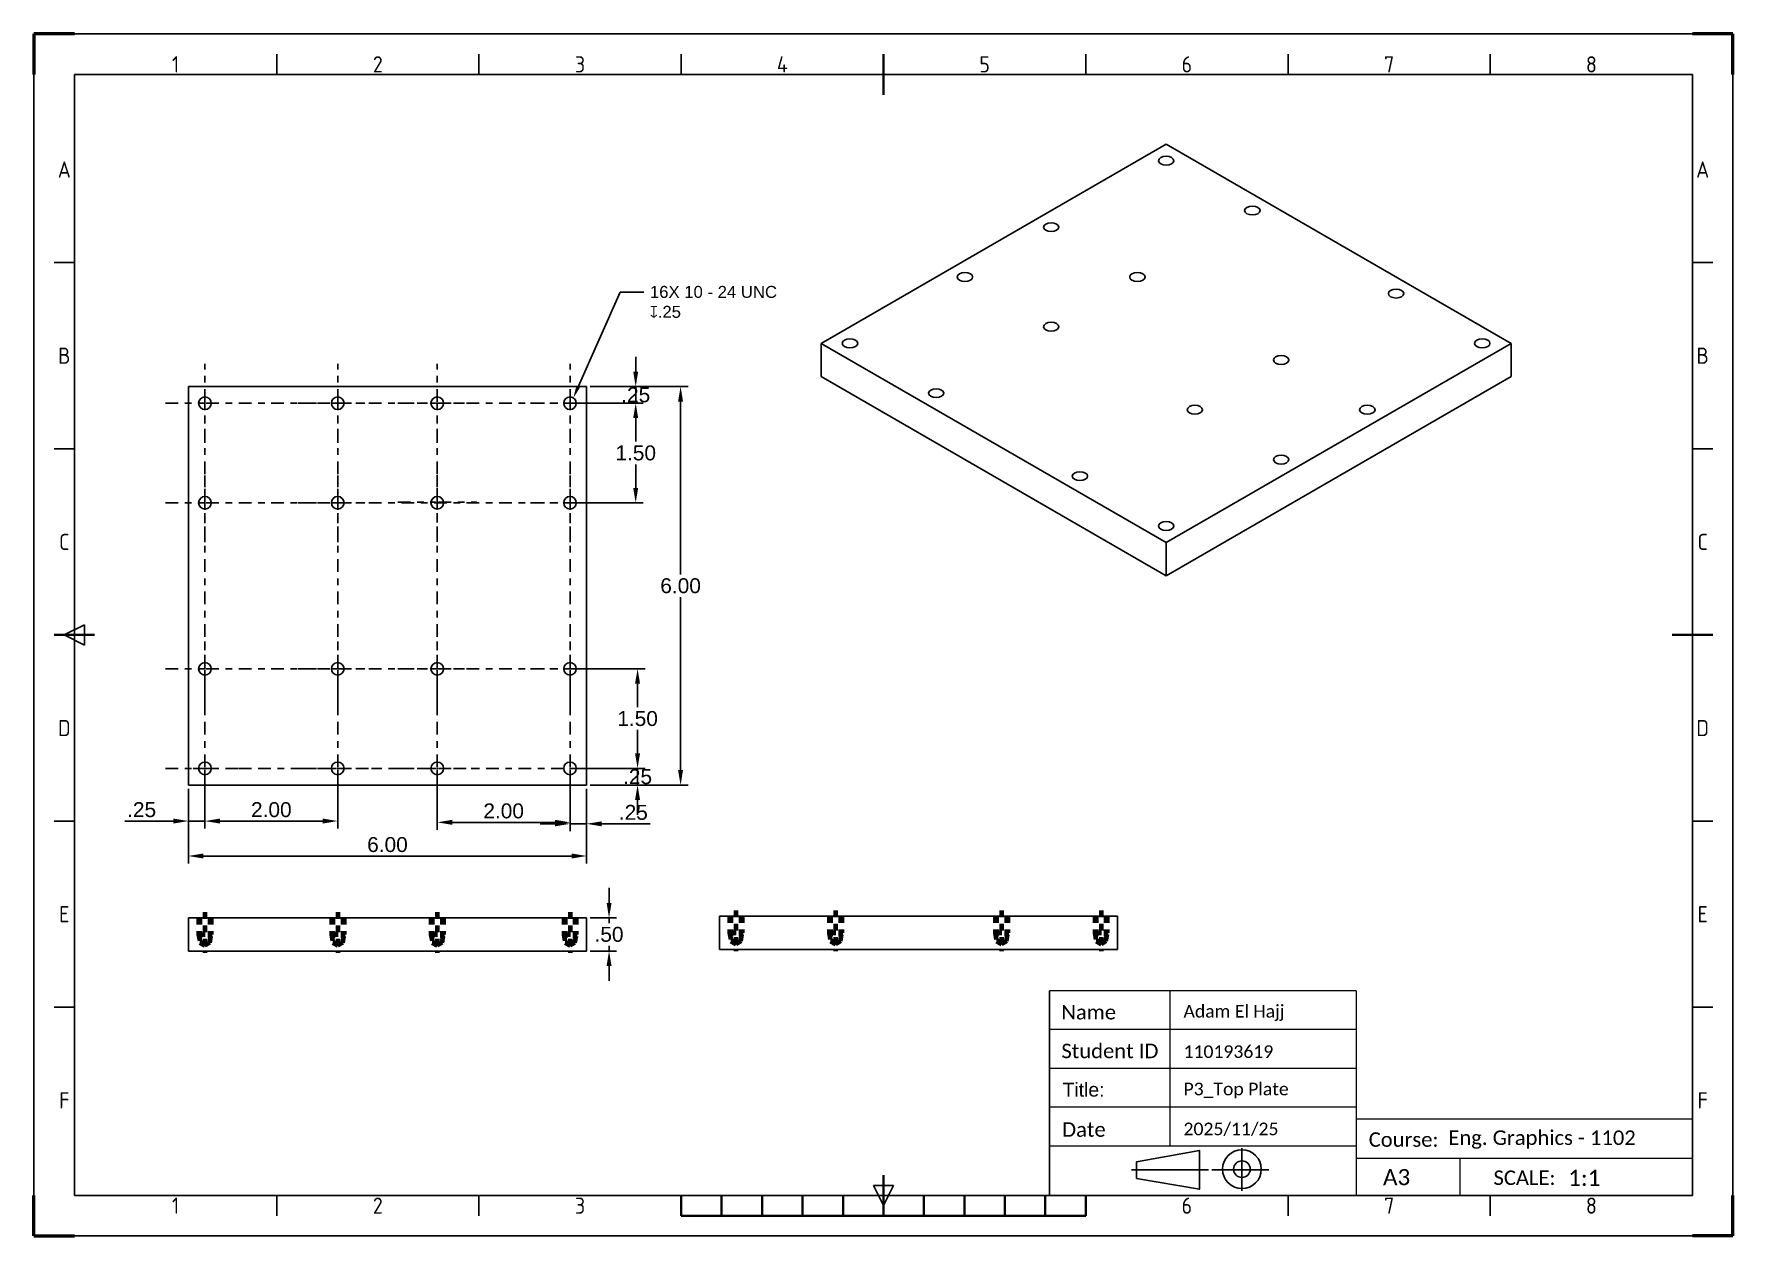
# Model space of a CAD drawing. Header units: inches. Extents: x 5180.7 to 5206.3, y 2235.4 to 2253.5.
import ezdxf
from ezdxf import colors
from ezdxf.entities.mleader import LeaderData, LeaderLine
from ezdxf.enums import TextEntityAlignment as Align
from ezdxf.math import Vec2, Vec3

# ---------------------------------------------------------------- set-up
doc = ezdxf.new("R2010")
doc.units = ezdxf.units.IN
doc.header["$LTSCALE"] = 0.01
for name, pattern in [('CENTER', [50.8, 31.75, -6.35, 6.35, -6.35]), ('CENTER2', [28.575, 19.05, -3.175, 3.175, -3.175]), ('CENTERX2', [4, 2.5, -0.5, 0.5, -0.5]), ('HIDDEN', [9.525, 6.35, -3.175])]:
    doc.linetypes.add(name, pattern=pattern)
for name, color, linetype in [('2', 32, 'Continuous'), ('Center', 81, 'CENTER'), ('Hidden', 10, 'HIDDEN')]:
    doc.layers.add(name, color=color, linetype=linetype)
for name, color, linetype, lineweight in [('AM_BOR', 7, 'Continuous', 50), ('H', 7, 'Continuous', 100), ('MA_AUX', 90, 'Continuous', 20), ('TEXT', 3, 'Continuous', 5)]:
    doc.layers.add(name, color=color, linetype=linetype, lineweight=lineweight)
doc.styles.add('ACISOTS', font='isocp.shx')
doc.styles.get("Standard").update_dxf_attribs({"font": 'arial.ttf'})
doc.dimstyles.new('ISO-25', dxfattribs={"dimscale": 0.09, "dimtxt": 2.5, "dimasz": 2.5, "dimexe": 1.25, "dimexo": 0.625, "dimtad": 1, "dimtih": 1, "dimtoh": 1, "dimzin": 4, "dimdsep": 46, "dimtxsty": 'Standard', "dimcen": 2.5, "dimadec": 0, "dimazin": 1, "dimtfac": 1, "dimtix": 1, "dimtmove": 0, "dimatfit": 3, "dimfxl": 1, "dimarcsym": 0})

# ---------------------------------------------------------------- blocks, each defined once
blk = doc.blocks.new('ISO_A3')
for p, q in [((410, 287), (10, 287)), ((10, 287), (10, 10)), ((410, 10), (410, 287)), ((10, 10), (410, 10))]:
    blk.add_line(p, q)
at = {"layer": 'AM_BOR'}
for p, q in [((10, 297), (0, 297)), ((0, 297), (0, 287)), ((420, 297), (410, 297)), ((420, 287), (420, 297)), ((0, 0), (0, 10)), ((420, 0), (420, 10)), ((0, 0), (10, 0)), ((420, 0), (410, 0))]:
    blk.add_line(p, q, dxfattribs=at)
at = {"layer": 'AM_BOR', "color": 1, "lineweight": 25}
for p, q in [((0, 297), (420, 297)), ((0, 0), (0, 297)), ((420, 297), (420, 0)), ((60, 287), (60, 292)), ((110, 287), (110, 292)), ((160, 287), (160, 292)), ((260, 287), (260, 292)), ((310, 287), (310, 292)), ((360, 287), (360, 292)), ((10, 240.5), (5, 240.5)), ((415, 240.5), (410, 240.5)), ((10, 194.5), (5, 194.5)), ((415, 194.5), (410, 194.5)), ((7.5, 148.5), (12.5, 151)), ((12.5, 146), (7.5, 148.5)), ((12.5, 151), (12.5, 146)), ((10, 102.5), (5, 102.5)), ((415, 102.5), (410, 102.5)), ((10, 56.5), (5, 56.5)), ((415, 56.5), (410, 56.5)), ((60, 5), (60, 10)), ((110, 5), (110, 10)), ((210, 7.5), (207.5, 12.5)), ((207.5, 12.5), (212.5, 12.5)), ((212.5, 12.5), (210, 7.5)), ((310, 5), (310, 10)), ((360, 5), (360, 10)), ((420, 0), (0, 0))]:
    blk.add_line(p, q, dxfattribs=at)
at = {"layer": 'AM_BOR', "color": 2, "lineweight": 35}
for p, q in [((210, 282), (210, 292)), ((5, 148.5), (15, 148.5)), ((405, 148.5), (415, 148.5)), ((210, 5), (210, 15)), ((160, 5), (160, 10)), ((170, 5), (170, 10)), ((180, 5), (180, 10)), ((190, 5), (190, 10)), ((200, 5), (200, 10)), ((220, 5), (220, 10)), ((230, 5), (230, 10)), ((240, 5), (240, 10)), ((250, 5), (250, 10)), ((260, 5), (260, 10)), ((160, 5), (260, 5))]:
    blk.add_line(p, q, dxfattribs=at)
at = {"layer": 'AM_BOR', "color": 1, "lineweight": 25, "style": 'ACISOTS'}
for s, p in [('1', (35, 289.5)), ('2', (85, 289.5)), ('3', (135, 289.5)), ('4', (185, 289.5)), ('5', (235, 289.5)), ('6', (285, 289.5)), ('7', (335, 289.5)), ('8', (385, 289.5)), ('A', (7.5, 263.5)), ('A', (412.5, 263.5)), ('B', (7.5, 217.5)), ('B', (412.5, 217.5)), ('C', (7.5, 171.5)), ('C', (412.5, 171.5)), ('D', (7.5, 125.5)), ('D', (412.5, 125.5)), ('E', (7.5, 79.5)), ('E', (412.5, 79.5)), ('F', (7.5, 33.5)), ('F', (412.5, 33.5)), ('1', (35, 7.5)), ('2', (85, 7.5)), ('3', (135, 7.5)), ('6', (285, 7.5)), ('7', (335, 7.5)), ('8', (385, 7.5))]:
    blk.add_text(s, height=4, dxfattribs=at).set_placement(p, align=Align.MIDDLE)
blk = doc.blocks.new('*U3')
at = {"layer": 'Center', "color": 0, "linetype": 'CENTER2', "transparency": 16777216}
for p, q in [((0, 0.019), (0, 5.684)), ((-5.679, 0), (-0.019, 0)), ((0.019, 0), (0.595, 0)), ((0, -0.595), (0, -0.019))]:
    blk.add_line(p, q, dxfattribs=at)
at = {"layer": 'Center', "color": 0, "linetype": 'Continuous', "transparency": 16777216}
for p, q in [((-0.01, 0), (0.01, 0)), ((0, -0.01), (0, 0.01))]:
    blk.add_line(p, q, dxfattribs=at)
blk = doc.blocks.new('*U8')
at = {"layer": 'Center', "color": 0, "linetype": 'CENTER2', "transparency": 16777216}
for p, q in [((0, 0.019), (0, 0.595)), ((-0.595, 0), (-0.019, 0)), ((0.019, 0), (0.595, 0)), ((0, -0.595), (0, -0.019))]:
    blk.add_line(p, q, dxfattribs=at)
at = {"layer": 'Center', "color": 0, "linetype": 'Continuous', "transparency": 16777216}
for p, q in [((-0.0095, 0), (0.0095, 0)), ((0, -0.0095), (0, 0.0095))]:
    blk.add_line(p, q, dxfattribs=at)
blk = doc.blocks.new('*U9')
at = {"layer": 'Center', "color": 0, "linetype": 'CENTER2', "transparency": 16777216}
for p, q in [((0, 0.019), (0, 0.595)), ((-0.595, 0), (-0.019, 0)), ((0.019, 0), (5.663, 0)), ((0, -0.595), (0, -0.019))]:
    blk.add_line(p, q, dxfattribs=at)
at = {"layer": 'Center', "color": 0, "linetype": 'Continuous', "transparency": 16777216}
for p, q in [((-0.01, 0), (0.01, 0)), ((0, -0.01), (0, 0.01))]:
    blk.add_line(p, q, dxfattribs=at)
blk = doc.blocks.new('*U10')
at = {"layer": 'Center', "color": 0, "linetype": 'CENTER2', "transparency": 16777216}
for p, q in [((0, 0.019), (0, 5.495)), ((-0.595, 0), (-0.019, 0)), ((0.019, 0), (0.595, 0)), ((0, -0.595), (0, -0.019))]:
    blk.add_line(p, q, dxfattribs=at)
at = {"layer": 'Center', "color": 0, "linetype": 'Continuous', "transparency": 16777216}
for p, q in [((-0.0095, 0), (0.0095, 0)), ((0, -0.0095), (0, 0.0095))]:
    blk.add_line(p, q, dxfattribs=at)
blk = doc.blocks.new('*U11')
at = {"layer": 'Center', "color": 0, "linetype": 'CENTER2', "transparency": 16777216}
for p, q in [((0, 0.019), (0, 5.595)), ((-0.595, 0), (-0.019, 0)), ((0.019, 0), (0.595, 0)), ((0, -0.595), (0, -0.019))]:
    blk.add_line(p, q, dxfattribs=at)
at = {"layer": 'Center', "color": 0, "linetype": 'Continuous', "transparency": 16777216}
for p, q in [((-0.0095, 0), (0.0095, 0)), ((0, -0.0095), (0, 0.0095))]:
    blk.add_line(p, q, dxfattribs=at)
blk = doc.blocks.new('*U12')
at = {"layer": 'Center', "color": 0, "linetype": 'CENTER2', "transparency": 16777216}
for p, q in [((0, 0.019), (0, 5.595)), ((-0.595, 0), (-0.019, 0)), ((0.019, 0), (0.595, 0)), ((0, -0.595), (0, -0.019))]:
    blk.add_line(p, q, dxfattribs=at)
at = {"layer": 'Center', "color": 0, "linetype": 'Continuous', "transparency": 16777216}
for p, q in [((-0.0095, 0), (0.0095, 0)), ((0, -0.0095), (0, 0.0095))]:
    blk.add_line(p, q, dxfattribs=at)
blk = doc.blocks.new('*U13')
at = {"layer": 'Center', "color": 0, "linetype": 'CENTER2', "transparency": 16777216}
for p, q in [((0, 0.019), (0, 0.595)), ((-0.595, 0), (-0.019, 0)), ((0.019, 0), (0.595, 0)), ((0, -0.595), (0, -0.019))]:
    blk.add_line(p, q, dxfattribs=at)
at = {"layer": 'Center', "color": 0, "linetype": 'Continuous', "transparency": 16777216}
for p, q in [((-0.0095, 0), (0.0095, 0)), ((0, -0.0095), (0, 0.0095))]:
    blk.add_line(p, q, dxfattribs=at)
blk = doc.blocks.new('*U14')
at = {"layer": 'Center', "color": 0, "linetype": 'CENTER2', "transparency": 16777216}
for p, q in [((0, 0.019), (0, 0.595)), ((-0.595, 0), (-0.019, 0)), ((0.019, 0), (5.673, 0)), ((0, -0.595), (0, -0.019))]:
    blk.add_line(p, q, dxfattribs=at)
at = {"layer": 'Center', "color": 0, "linetype": 'Continuous', "transparency": 16777216}
for p, q in [((-0.01, 0), (0.01, 0)), ((0, -0.01), (0, 0.01))]:
    blk.add_line(p, q, dxfattribs=at)
blk = doc.blocks.new('*U15')
at = {"layer": 'Center', "color": 0, "linetype": 'CENTER2', "transparency": 16777216}
for p, q in [((0, 0.019), (0, 0.595)), ((-0.595, 0), (-0.019, 0)), ((0.019, 0), (0.595, 0)), ((0, -0.595), (0, -0.019))]:
    blk.add_line(p, q, dxfattribs=at)
at = {"layer": 'Center', "color": 0, "linetype": 'Continuous', "transparency": 16777216}
for p, q in [((-0.0095, 0), (0.0095, 0)), ((0, -0.0095), (0, 0.0095))]:
    blk.add_line(p, q, dxfattribs=at)
blk = doc.blocks.new('*U16')
at = {"layer": 'Center', "color": 0, "linetype": 'CENTER2', "transparency": 16777216}
for p, q in [((0, 0.019), (0, 0.595)), ((-0.595, 0), (-0.019, 0)), ((0.019, 0), (0.595, 0)), ((0, -0.595), (0, -0.019))]:
    blk.add_line(p, q, dxfattribs=at)
at = {"layer": 'Center', "color": 0, "linetype": 'Continuous', "transparency": 16777216}
for p, q in [((-0.0095, 0), (0.0095, 0)), ((0, -0.0095), (0, 0.0095))]:
    blk.add_line(p, q, dxfattribs=at)
blk = doc.blocks.new('*U17')
at = {"layer": 'Center', "color": 0, "linetype": 'CENTER2', "transparency": 16777216}
for p, q in [((0, 0.019), (0, 0.595)), ((-0.595, 0), (-0.019, 0)), ((0.019, 0), (0.595, 0)), ((0, -0.595), (0, -0.019))]:
    blk.add_line(p, q, dxfattribs=at)
at = {"layer": 'Center', "color": 0, "linetype": 'Continuous', "transparency": 16777216}
for p, q in [((-0.0095, 0), (0.0095, 0)), ((0, -0.0095), (0, 0.0095))]:
    blk.add_line(p, q, dxfattribs=at)
blk = doc.blocks.new('*U18')
at = {"layer": 'Center', "color": 0, "linetype": 'CENTER2', "transparency": 16777216}
for p, q in [((0, 0.019), (0, 0.595)), ((-0.595, 0), (-0.019, 0)), ((0.019, 0), (5.66, 0)), ((0, -0.595), (0, -0.019))]:
    blk.add_line(p, q, dxfattribs=at)
at = {"layer": 'Center', "color": 0, "linetype": 'Continuous', "transparency": 16777216}
for p, q in [((-0.01, 0), (0.01, 0)), ((0, -0.01), (0, 0.01))]:
    blk.add_line(p, q, dxfattribs=at)
blk = doc.blocks.new('*U19')
at = {"layer": 'Center', "color": 0, "linetype": 'CENTER2', "transparency": 16777216}
for p, q in [((0, 0.019), (0, 0.595)), ((-0.595, 0), (-0.019, 0)), ((0.019, 0), (0.595, 0)), ((0, -0.595), (0, -0.019))]:
    blk.add_line(p, q, dxfattribs=at)
at = {"layer": 'Center', "color": 0, "linetype": 'Continuous', "transparency": 16777216}
for p, q in [((-0.0095, 0), (0.0095, 0)), ((0, -0.0095), (0, 0.0095))]:
    blk.add_line(p, q, dxfattribs=at)
blk = doc.blocks.new('*U20')
at = {"layer": 'Center', "color": 0, "linetype": 'CENTER2', "transparency": 16777216}
for p, q in [((0, 0.019), (0, 0.595)), ((-0.595, 0), (-0.019, 0)), ((0.019, 0), (0.595, 0)), ((0, -0.595), (0, -0.019))]:
    blk.add_line(p, q, dxfattribs=at)
at = {"layer": 'Center', "color": 0, "linetype": 'Continuous', "transparency": 16777216}
for p, q in [((-0.0095, 0), (0.0095, 0)), ((0, -0.0095), (0, 0.0095))]:
    blk.add_line(p, q, dxfattribs=at)
blk = doc.blocks.new('*U21')
at = {"layer": 'Center', "color": 0, "linetype": 'CENTER2', "transparency": 16777216}
for p, q in [((0, 0.019), (0, 0.595)), ((-0.595, 0), (-0.019, 0)), ((0.019, 0), (0.595, 0)), ((0, -0.595), (0, -0.019))]:
    blk.add_line(p, q, dxfattribs=at)
at = {"layer": 'Center', "color": 0, "linetype": 'Continuous', "transparency": 16777216}
for p, q in [((-0.0095, 0), (0.0095, 0)), ((0, -0.0095), (0, 0.0095))]:
    blk.add_line(p, q, dxfattribs=at)
blk = doc.blocks.new('*U22')
at = {"layer": 'Center', "color": 0, "linetype": 'CENTER2', "transparency": 16777216}
for p, q in [((0, 0.019), (0, 0.595)), ((-0.595, 0), (-0.019, 0)), ((0.019, 0), (0.595, 0)), ((0, -0.595), (0, -0.019))]:
    blk.add_line(p, q, dxfattribs=at)
at = {"layer": 'Center', "color": 0, "linetype": 'Continuous', "transparency": 16777216}
for p, q in [((-0.0095, 0), (0.0095, 0)), ((0, -0.0095), (0, 0.0095))]:
    blk.add_line(p, q, dxfattribs=at)
blk = doc.blocks.new('*D23')
at = {"color": 0, "lineweight": -2, "transparency": 16777216}
for p, q in [((5189.319, 2240.384), (5189.319, 2240.609)), ((5189.037, 2240.159), (5189.432, 2240.159)), ((5189.319, 2240.159), (5189.319, 2240.08)), ((5189.037, 2239.659), (5189.432, 2239.659)), ((5189.319, 2239.659), (5189.319, 2239.738)), ((5189.319, 2239.434), (5189.319, 2239.209))]:
    blk.add_line(p, q, dxfattribs=at)
at = {"color": 0, "transparency": 16777216}
for points in [[(5189.282, 2240.384), (5189.357, 2240.384), (5189.319, 2240.159)], [(5189.282, 2239.434), (5189.357, 2239.434), (5189.319, 2239.659)]]:
    blk.add_solid(points, dxfattribs=at)
at = {"layer": 'Defpoints', "color": 0, "transparency": 16777216}
for p in [(5188.981, 2240.159), (5188.981, 2239.659), (5189.319, 2239.659)]:
    blk.add_point(p, dxfattribs=at)
at = {"color": 0, "transparency": 16777216, "insert": (5189.319, 2239.909), "char_height": 0.225, "attachment_point": 5}
blk.add_mtext('.50', dxfattribs=at)
blk = doc.blocks.new('*D24')
at = {"color": 0, "lineweight": -2, "transparency": 16777216}
for p, q in [((5182.981, 2242.103), (5182.981, 2240.978)), ((5188.981, 2242.103), (5188.981, 2240.978)), ((5183.206, 2241.09), (5188.756, 2241.09))]:
    blk.add_line(p, q, dxfattribs=at)
at = {"color": 0, "transparency": 16777216}
for points in [[(5183.206, 2241.128), (5183.206, 2241.053), (5182.981, 2241.09)], [(5188.756, 2241.128), (5188.756, 2241.053), (5188.981, 2241.09)]]:
    blk.add_solid(points, dxfattribs=at)
at = {"layer": 'Defpoints', "color": 0, "transparency": 16777216}
for p in [(5182.981, 2242.159), (5188.981, 2242.159), (5188.981, 2241.09)]:
    blk.add_point(p, dxfattribs=at)
at = {"color": 0, "transparency": 16777216, "insert": (5185.981, 2241.261), "char_height": 0.225, "attachment_point": 5}
blk.add_mtext('6.00', dxfattribs=at)
blk = doc.blocks.new('*D25')
at = {"color": 0, "lineweight": -2, "transparency": 16777216}
for p, q in [((5183.231, 2242.353), (5183.231, 2241.504)), ((5185.231, 2242.353), (5185.231, 2241.504)), ((5183.456, 2241.616), (5185.006, 2241.616))]:
    blk.add_line(p, q, dxfattribs=at)
at = {"color": 0, "transparency": 16777216}
for points in [[(5183.456, 2241.654), (5183.456, 2241.579), (5183.231, 2241.616)], [(5185.006, 2241.654), (5185.006, 2241.579), (5185.231, 2241.616)]]:
    blk.add_solid(points, dxfattribs=at)
at = {"layer": 'Defpoints', "color": 0, "transparency": 16777216}
for p in [(5183.231, 2242.409), (5185.231, 2242.409), (5185.231, 2241.616)]:
    blk.add_point(p, dxfattribs=at)
at = {"color": 0, "transparency": 16777216, "insert": (5184.231, 2241.787), "char_height": 0.225, "attachment_point": 5}
blk.add_mtext('2.00', dxfattribs=at)
blk = doc.blocks.new('*D26')
at = {"color": 0, "lineweight": -2, "transparency": 16777216}
for p, q in [((5186.731, 2242.353), (5186.731, 2241.485)), ((5188.731, 2242.353), (5188.731, 2241.485)), ((5186.956, 2241.597), (5188.506, 2241.597))]:
    blk.add_line(p, q, dxfattribs=at)
at = {"color": 0, "transparency": 16777216}
for points in [[(5186.956, 2241.635), (5186.956, 2241.56), (5186.731, 2241.597)], [(5188.506, 2241.635), (5188.506, 2241.56), (5188.731, 2241.597)]]:
    blk.add_solid(points, dxfattribs=at)
at = {"layer": 'Defpoints', "color": 0, "transparency": 16777216}
for p in [(5186.731, 2242.409), (5188.731, 2242.409), (5188.731, 2241.597)]:
    blk.add_point(p, dxfattribs=at)
at = {"color": 0, "transparency": 16777216, "insert": (5187.731, 2241.768), "char_height": 0.225, "attachment_point": 5}
blk.add_mtext('2.00', dxfattribs=at)
blk = doc.blocks.new('*D27')
at = {"color": 0, "lineweight": -2, "transparency": 16777216}
for p, q in [((5188.731, 2242.103), (5188.731, 2241.462)), ((5188.981, 2242.103), (5188.981, 2241.462)), ((5188.506, 2241.575), (5188.281, 2241.575)), ((5188.731, 2241.575), (5188.981, 2241.575)), ((5189.206, 2241.575), (5189.939, 2241.575))]:
    blk.add_line(p, q, dxfattribs=at)
at = {"color": 0, "transparency": 16777216}
for points in [[(5188.506, 2241.612), (5188.506, 2241.537), (5188.731, 2241.575)], [(5189.206, 2241.612), (5189.206, 2241.537), (5188.981, 2241.575)]]:
    blk.add_solid(points, dxfattribs=at)
at = {"layer": 'Defpoints', "color": 0, "transparency": 16777216}
for p in [(5188.731, 2242.159), (5188.981, 2242.159), (5188.731, 2241.575)]:
    blk.add_point(p, dxfattribs=at)
at = {"color": 0, "transparency": 16777216, "insert": (5189.685, 2241.746), "char_height": 0.225, "attachment_point": 5}
blk.add_mtext('.25', dxfattribs=at)
blk = doc.blocks.new('*D28')
at = {"color": 0, "lineweight": -2, "transparency": 16777216}
for p, q in [((5182.981, 2242.103), (5182.981, 2241.504)), ((5183.231, 2242.103), (5183.231, 2241.504)), ((5182.756, 2241.616), (5182.022, 2241.616)), ((5183.231, 2241.616), (5182.981, 2241.616)), ((5183.456, 2241.616), (5183.681, 2241.616))]:
    blk.add_line(p, q, dxfattribs=at)
at = {"color": 0, "transparency": 16777216}
for points in [[(5182.756, 2241.654), (5182.756, 2241.579), (5182.981, 2241.616)], [(5183.456, 2241.654), (5183.456, 2241.579), (5183.231, 2241.616)]]:
    blk.add_solid(points, dxfattribs=at)
at = {"layer": 'Defpoints', "color": 0, "transparency": 16777216}
for p in [(5182.981, 2242.159), (5183.231, 2242.159), (5183.231, 2241.616)]:
    blk.add_point(p, dxfattribs=at)
at = {"color": 0, "transparency": 16777216, "insert": (5182.277, 2241.787), "char_height": 0.225, "attachment_point": 5}
blk.add_mtext('.25', dxfattribs=at)
blk = doc.blocks.new('*D29')
at = {"color": 0, "lineweight": -2, "transparency": 16777216}
for p, q in [((5189.037, 2248.159), (5190.509, 2248.159)), ((5190.397, 2247.934), (5190.397, 2245.33)), ((5190.397, 2242.384), (5190.397, 2244.988)), ((5189.037, 2242.159), (5190.509, 2242.159))]:
    blk.add_line(p, q, dxfattribs=at)
at = {"color": 0, "transparency": 16777216}
for points in [[(5190.359, 2247.934), (5190.434, 2247.934), (5190.397, 2248.159)], [(5190.359, 2242.384), (5190.434, 2242.384), (5190.397, 2242.159)]]:
    blk.add_solid(points, dxfattribs=at)
at = {"layer": 'Defpoints', "color": 0, "transparency": 16777216}
for p in [(5188.981, 2248.159), (5188.981, 2242.159), (5190.397, 2242.159)]:
    blk.add_point(p, dxfattribs=at)
at = {"color": 0, "transparency": 16777216, "insert": (5190.397, 2245.159), "char_height": 0.225, "attachment_point": 5}
blk.add_mtext('6.00', dxfattribs=at)
blk = doc.blocks.new('*D30')
at = {"color": 0, "lineweight": -2, "transparency": 16777216}
for p, q in [((5189.749, 2242.634), (5189.749, 2242.859)), ((5188.787, 2242.409), (5189.861, 2242.409)), ((5189.749, 2242.159), (5189.749, 2242.409)), ((5189.037, 2242.159), (5189.861, 2242.159)), ((5189.749, 2241.934), (5189.749, 2241.709))]:
    blk.add_line(p, q, dxfattribs=at)
at = {"color": 0, "transparency": 16777216}
for points in [[(5189.711, 2242.634), (5189.786, 2242.634), (5189.749, 2242.409)], [(5189.711, 2241.934), (5189.786, 2241.934), (5189.749, 2242.159)]]:
    blk.add_solid(points, dxfattribs=at)
at = {"layer": 'Defpoints', "color": 0, "transparency": 16777216}
for p in [(5188.731, 2242.409), (5189.749, 2242.409), (5188.981, 2242.159)]:
    blk.add_point(p, dxfattribs=at)
at = {"color": 0, "transparency": 16777216, "insert": (5189.749, 2242.284), "char_height": 0.225, "attachment_point": 5}
blk.add_mtext('.25', dxfattribs=at)
blk = doc.blocks.new('*D31')
at = {"color": 0, "lineweight": -2, "transparency": 16777216}
for p, q in [((5188.787, 2243.909), (5189.861, 2243.909)), ((5189.749, 2243.684), (5189.749, 2243.33)), ((5189.749, 2242.634), (5189.749, 2242.988)), ((5188.787, 2242.409), (5189.861, 2242.409))]:
    blk.add_line(p, q, dxfattribs=at)
at = {"color": 0, "transparency": 16777216}
for points in [[(5189.711, 2243.684), (5189.786, 2243.684), (5189.749, 2243.909)], [(5189.711, 2242.634), (5189.786, 2242.634), (5189.749, 2242.409)]]:
    blk.add_solid(points, dxfattribs=at)
at = {"layer": 'Defpoints', "color": 0, "transparency": 16777216}
for p in [(5188.731, 2243.909), (5188.731, 2242.409), (5189.749, 2242.409)]:
    blk.add_point(p, dxfattribs=at)
at = {"color": 0, "transparency": 16777216, "insert": (5189.749, 2243.159), "char_height": 0.225, "attachment_point": 5}
blk.add_mtext('1.50', dxfattribs=at)
blk = doc.blocks.new('*D32')
at = {"color": 0, "lineweight": -2, "transparency": 16777216}
for p, q in [((5189.721, 2248.384), (5189.721, 2248.609)), ((5189.037, 2248.159), (5189.833, 2248.159)), ((5189.721, 2248.159), (5189.721, 2247.909)), ((5188.787, 2247.909), (5189.833, 2247.909)), ((5189.721, 2247.684), (5189.721, 2247.459))]:
    blk.add_line(p, q, dxfattribs=at)
at = {"color": 0, "transparency": 16777216}
for points in [[(5189.683, 2248.384), (5189.758, 2248.384), (5189.721, 2248.159)], [(5189.683, 2247.684), (5189.758, 2247.684), (5189.721, 2247.909)]]:
    blk.add_solid(points, dxfattribs=at)
at = {"layer": 'Defpoints', "color": 0, "transparency": 16777216}
for p in [(5188.981, 2248.159), (5188.731, 2247.909), (5189.721, 2247.909)]:
    blk.add_point(p, dxfattribs=at)
at = {"color": 0, "transparency": 16777216, "insert": (5189.721, 2248.034), "char_height": 0.225, "attachment_point": 5}
blk.add_mtext('.25', dxfattribs=at)
blk = doc.blocks.new('*D33')
at = {"color": 0, "lineweight": -2, "transparency": 16777216}
for p, q in [((5188.787, 2247.909), (5189.833, 2247.909)), ((5189.721, 2247.684), (5189.721, 2247.33)), ((5189.721, 2246.634), (5189.721, 2246.988)), ((5188.787, 2246.409), (5189.833, 2246.409))]:
    blk.add_line(p, q, dxfattribs=at)
at = {"color": 0, "transparency": 16777216}
for points in [[(5189.683, 2247.684), (5189.758, 2247.684), (5189.721, 2247.909)], [(5189.683, 2246.634), (5189.758, 2246.634), (5189.721, 2246.409)]]:
    blk.add_solid(points, dxfattribs=at)
at = {"layer": 'Defpoints', "color": 0, "transparency": 16777216}
for p in [(5188.731, 2247.909), (5188.731, 2246.409), (5189.721, 2246.409)]:
    blk.add_point(p, dxfattribs=at)
at = {"color": 0, "transparency": 16777216, "insert": (5189.721, 2247.159), "char_height": 0.225, "attachment_point": 5}
blk.add_mtext('1.50', dxfattribs=at)
blk = doc.blocks.new('*U34')
at = {"layer": 'Center', "color": 0, "linetype": 'CENTERX2', "lineweight": 100, "transparency": 16777216}
blk.add_line((0, 0.272), (0, -0.34), dxfattribs=at)
blk = doc.blocks.new('*U35')
at = {"layer": 'Center', "color": 0, "linetype": 'CENTERX2', "lineweight": 100, "transparency": 16777216}
blk.add_line((0, 0.272), (0, -0.34), dxfattribs=at)
blk = doc.blocks.new('*U36')
at = {"layer": 'Center', "color": 0, "linetype": 'CENTERX2', "lineweight": 100, "transparency": 16777216}
blk.add_line((0, 0.272), (0, -0.34), dxfattribs=at)
blk = doc.blocks.new('*U37')
at = {"layer": 'Center', "color": 0, "linetype": 'CENTERX2', "lineweight": 100, "transparency": 16777216}
blk.add_line((0, 0.272), (0, -0.34), dxfattribs=at)
blk = doc.blocks.new('*U38')
at = {"layer": 'Center', "color": 0, "linetype": 'CENTERX2', "lineweight": 100, "transparency": 16777216}
blk.add_line((0, 0.272), (0, -0.34), dxfattribs=at)
blk = doc.blocks.new('*U39')
at = {"layer": 'Center', "color": 0, "linetype": 'CENTERX2', "lineweight": 100, "transparency": 16777216}
blk.add_line((0, 0.272), (0, -0.34), dxfattribs=at)
blk = doc.blocks.new('*U40')
at = {"layer": 'Center', "color": 0, "linetype": 'CENTERX2', "lineweight": 100, "transparency": 16777216}
blk.add_line((0, 0.272), (0, -0.34), dxfattribs=at)
blk = doc.blocks.new('*U41')
at = {"layer": 'Center', "color": 0, "linetype": 'CENTERX2', "lineweight": 100, "transparency": 16777216}
blk.add_line((0, 0.272), (0, -0.34), dxfattribs=at)

msp = doc.modelspace()

# ---------------------------------------------------------------- linework, layer by layer
for p, q in [((5192.516, 2248.81), (5197.712, 2251.81)), ((5197.712, 2251.81), (5202.908, 2248.81)), ((5192.516, 2248.81), (5197.712, 2245.81)), ((5192.516, 2248.81), (5192.516, 2248.31)), ((5197.712, 2245.81), (5202.908, 2248.81)), ((5202.908, 2248.81), (5202.908, 2248.31)), ((5192.516, 2248.31), (5197.712, 2245.31)), ((5202.908, 2248.31), (5197.712, 2245.31)), ((5182.981, 2242.159), (5182.981, 2248.159)), ((5182.981, 2248.159), (5188.981, 2248.159)), ((5188.981, 2248.159), (5188.981, 2247.909)), ((5188.981, 2242.159), (5188.981, 2248.159)), ((5197.712, 2245.31), (5197.712, 2245.81)), ((5182.981, 2242.159), (5188.981, 2242.159)), ((5182.981, 2240.159), (5188.981, 2240.159)), ((5182.981, 2239.659), (5182.981, 2240.159)), ((5188.981, 2240.159), (5188.981, 2239.659)), ((5190.981, 2240.183), (5196.981, 2240.183)), ((5190.981, 2239.683), (5190.981, 2240.183)), ((5196.981, 2240.183), (5196.981, 2239.683)), ((5188.981, 2239.659), (5182.981, 2239.659)), ((5196.981, 2239.683), (5190.981, 2239.683))]:
    msp.add_line(p, q)
for centre in [(5183.231, 2247.909), (5185.231, 2247.909), (5186.731, 2247.909), (5188.731, 2247.909), (5183.231, 2246.409), (5185.231, 2246.409), (5186.731, 2246.409), (5188.731, 2246.409), (5183.231, 2243.909), (5185.231, 2243.909), (5186.731, 2243.909), (5188.731, 2243.909), (5183.231, 2242.409), (5185.231, 2242.409), (5186.731, 2242.409), (5188.731, 2242.409)]:
    msp.add_circle(centre, 0.095)
for centre in [(5197.712, 2251.56), (5199.011, 2250.81), (5195.98, 2250.56), (5194.681, 2249.81), (5197.279, 2249.81), (5201.176, 2249.56), (5195.98, 2249.06), (5192.949, 2248.81), (5202.475, 2248.81), (5199.444, 2248.56), (5194.248, 2248.06), (5198.145, 2247.81), (5200.743, 2247.81), (5199.444, 2247.06), (5196.413, 2246.81), (5197.712, 2246.06)]:
    msp.add_ellipse(centre, major_axis=(-0.116, 0), ratio=0.57735)
at = {"layer": '2', "color": 4, "linetype": 'Continuous'}
for p, q in [((5205.643, 2240.214), (5205.643, 2235.977)), ((5195.956, 2239.06), (5195.956, 2235.977)), ((5205.643, 2235.977), (5194.713, 2235.977))]:
    msp.add_line(p, q, dxfattribs=at)
at = {"layer": '2', "color": 6}
for p, q in [((5198.855, 2236.05), (5198.855, 2236.691)), ((5197.192, 2236.363), (5198.348, 2236.363)), ((5198.402, 2236.363), (5199.257, 2236.363))]:
    msp.add_line(p, q, dxfattribs=at)
at = {"layer": '2', "color": 30}
msp.add_lwpolyline([(5197.267, 2236.236), (5198.214, 2236.072), (5198.214, 2236.656), (5197.267, 2236.487)], close=True, dxfattribs=at)
for radius in [0.292, 0.125]:
    msp.add_circle((5198.854, 2236.374), radius, dxfattribs=at)
at = {"layer": 'Hidden', "lineweight": 100}
for p, q in [((5183.136, 2240.159), (5183.136, 2239.909)), ((5183.156, 2240.159), (5183.156, 2239.784)), ((5183.306, 2240.159), (5183.306, 2239.784)), ((5183.326, 2240.159), (5183.326, 2239.909)), ((5185.136, 2240.159), (5185.136, 2239.909)), ((5185.156, 2240.159), (5185.156, 2239.784)), ((5185.306, 2240.159), (5185.306, 2239.784)), ((5185.326, 2240.159), (5185.326, 2239.909)), ((5186.636, 2240.159), (5186.636, 2239.909)), ((5186.656, 2240.159), (5186.656, 2239.784)), ((5186.806, 2240.159), (5186.806, 2239.784)), ((5186.826, 2240.159), (5186.826, 2239.909)), ((5188.636, 2240.159), (5188.636, 2239.909)), ((5188.656, 2240.159), (5188.656, 2239.784)), ((5188.806, 2240.159), (5188.806, 2239.784)), ((5188.826, 2240.159), (5188.826, 2239.909)), ((5191.136, 2240.183), (5191.136, 2239.933)), ((5191.156, 2240.183), (5191.156, 2239.808)), ((5191.306, 2240.183), (5191.306, 2239.808)), ((5191.326, 2240.183), (5191.326, 2239.933)), ((5192.636, 2240.183), (5192.636, 2239.933)), ((5192.656, 2240.183), (5192.656, 2239.808)), ((5192.806, 2240.183), (5192.806, 2239.808)), ((5192.826, 2240.183), (5192.826, 2239.933)), ((5195.136, 2240.183), (5195.136, 2239.933)), ((5195.156, 2240.183), (5195.156, 2239.808)), ((5195.306, 2240.183), (5195.306, 2239.808)), ((5195.326, 2240.183), (5195.326, 2239.933)), ((5196.636, 2240.183), (5196.636, 2239.933)), ((5196.656, 2240.183), (5196.656, 2239.808)), ((5196.806, 2240.183), (5196.806, 2239.808)), ((5196.826, 2240.183), (5196.826, 2239.933)), ((5183.136, 2239.909), (5183.326, 2239.909)), ((5183.136, 2239.909), (5183.156, 2239.784)), ((5183.156, 2239.784), (5183.306, 2239.784)), ((5183.156, 2239.784), (5183.231, 2239.741)), ((5183.306, 2239.784), (5183.231, 2239.741)), ((5183.306, 2239.784), (5183.326, 2239.909)), ((5185.136, 2239.909), (5185.326, 2239.909)), ((5185.136, 2239.909), (5185.156, 2239.784)), ((5185.156, 2239.784), (5185.306, 2239.784)), ((5185.156, 2239.784), (5185.231, 2239.741)), ((5185.306, 2239.784), (5185.231, 2239.741)), ((5185.306, 2239.784), (5185.326, 2239.909)), ((5186.636, 2239.909), (5186.826, 2239.909)), ((5186.636, 2239.909), (5186.656, 2239.784)), ((5186.656, 2239.784), (5186.806, 2239.784)), ((5186.656, 2239.784), (5186.731, 2239.741)), ((5186.806, 2239.784), (5186.731, 2239.741)), ((5186.806, 2239.784), (5186.826, 2239.909)), ((5188.636, 2239.909), (5188.826, 2239.909)), ((5188.636, 2239.909), (5188.656, 2239.784)), ((5188.656, 2239.784), (5188.806, 2239.784)), ((5188.656, 2239.784), (5188.731, 2239.741)), ((5188.806, 2239.784), (5188.731, 2239.741)), ((5188.806, 2239.784), (5188.826, 2239.909)), ((5191.136, 2239.933), (5191.326, 2239.933)), ((5191.136, 2239.933), (5191.156, 2239.808)), ((5191.156, 2239.808), (5191.306, 2239.808)), ((5191.156, 2239.808), (5191.231, 2239.765)), ((5191.306, 2239.808), (5191.231, 2239.765)), ((5191.306, 2239.808), (5191.326, 2239.933)), ((5192.636, 2239.933), (5192.826, 2239.933)), ((5192.636, 2239.933), (5192.656, 2239.808)), ((5192.656, 2239.808), (5192.806, 2239.808)), ((5192.656, 2239.808), (5192.731, 2239.765)), ((5192.806, 2239.808), (5192.731, 2239.765)), ((5192.806, 2239.808), (5192.826, 2239.933)), ((5195.136, 2239.933), (5195.326, 2239.933)), ((5195.136, 2239.933), (5195.156, 2239.808)), ((5195.156, 2239.808), (5195.306, 2239.808)), ((5195.156, 2239.808), (5195.231, 2239.765)), ((5195.306, 2239.808), (5195.231, 2239.765)), ((5195.306, 2239.808), (5195.326, 2239.933)), ((5196.636, 2239.933), (5196.826, 2239.933)), ((5196.636, 2239.933), (5196.656, 2239.808)), ((5196.656, 2239.808), (5196.806, 2239.808)), ((5196.656, 2239.808), (5196.731, 2239.765)), ((5196.806, 2239.808), (5196.731, 2239.765)), ((5196.806, 2239.808), (5196.826, 2239.933))]:
    msp.add_line(p, q, dxfattribs=at)
at = {"layer": 'TEXT', "color": 4}
for p, q in [((5200.576, 2239.06), (5195.956, 2239.06)), ((5197.773, 2236.723), (5197.773, 2239.06)), ((5200.576, 2239.06), (5200.576, 2235.977)), ((5200.576, 2238.476), (5195.956, 2238.476)), ((5200.576, 2237.891), (5195.956, 2237.891)), ((5200.576, 2237.307), (5195.956, 2237.307)), ((5205.643, 2237.125), (5200.576, 2237.125)), ((5200.576, 2236.723), (5195.956, 2236.723)), ((5200.576, 2236.541), (5205.643, 2236.541)), ((5202.141, 2235.977), (5202.141, 2236.541)), ((5205.643, 2235.977), (5201.023, 2235.977))]:
    msp.add_line(p, q, dxfattribs=at)

# ---------------------------------------------------------------- block references
at = {"lineweight": 0, "xscale": 0.0609457713827572, "yscale": 0.0609457713827572, "zscale": 0.0609457713827572}
msp.add_blockref('ISO_A3', (5180.655, 2235.368), dxfattribs=at)
at = {"layer": 'Center', "linetype": 'CENTER2'}
for name, p in [('*U18', (5183.231, 2247.909)), ('*U17', (5185.231, 2247.909)), ('*U16', (5186.731, 2247.909)), ('*U22', (5188.731, 2247.909)), ('*U12', (5183.231, 2242.409)), ('*U3', (5188.731, 2242.409)), ('*U11', (5185.231, 2242.409)), ('*U10', (5186.731, 2242.409)), ('*U9', (5183.231, 2246.409)), ('*U19', (5185.231, 2246.409)), ('*U20', (5186.731, 2246.418)), ('*U21', (5188.731, 2246.409)), ('*U14', (5183.231, 2243.909)), ('*U13', (5185.231, 2243.909)), ('*U8', (5186.731, 2243.909)), ('*U15', (5188.731, 2243.909))]:
    msp.add_blockref(name, p, dxfattribs=at)
at = {"layer": 'Center', "linetype": 'CENTERX2', "lineweight": 100}
for name, p in [('*U37', (5183.231, 2239.971)), ('*U36', (5185.231, 2239.971)), ('*U35', (5186.731, 2239.971)), ('*U34', (5188.731, 2239.971)), ('*U38', (5191.231, 2239.995)), ('*U39', (5192.731, 2239.995)), ('*U40', (5195.231, 2239.995)), ('*U41', (5196.731, 2239.995))]:
    msp.add_blockref(name, p, dxfattribs=at)

# ---------------------------------------------------------------- texts
at = {"layer": 'H', "color": 150, "linetype": 'Continuous', "lineweight": 13, "attachment_point": 4}
for s, insert, char_height, width in [('{\\fCalibri|b0|i0|c0|p34;Name}', (5196.134, 2238.737), 0.21821, 1.97941), ('\\pxt18;{\\fCalibri|b0|i0|c0|p34;Student ID}', (5196.134, 2238.153), 0.21821, 7.65834), ('Title: ', (5196.151, 2237.57), 0.2092, 1.09076), ('\\pxt18;{\\fCalibri|b0|i0|c0|p34;Date}', (5196.146, 2236.97), 0.21821, 7.65834), ('\\pxt18;{\\fCalibri|b0|i0|c0|p34;Eng. Graphics - 1102}', (5201.964, 2236.819), 0.21821, 7.65834), ('\\pxt18;{\\fCalibri|b0|i0|c0|p34;Course:}', (5200.764, 2236.819), 0.21821, 7.65834), ('\\pxt18;{\\fCalibri|b0|i0|c0|p34;SCALE: }', (5202.644, 2236.244), 0.21821, 7.65834)]:
    msp.add_mtext(s, dxfattribs=dict(at, insert=insert, char_height=char_height, width=width))
at = {"layer": 'H', "color": 2, "linetype": 'Continuous', "lineweight": 13, "char_height": 0.24245, "width": 2.84831, "attachment_point": 4}
for s, insert in [('\\pxt18;{\\fCalibri|b0|i0|c178|p34;\\C241;A3 }', (5200.979, 2236.253)), ('\\pxt18;{\\fCalibri|b0|i0|c0|p34;\\C241;1:1}', (5203.77, 2236.243))]:
    msp.add_mtext(s, dxfattribs=dict(at, insert=insert))
at = {"layer": 'MA_AUX', "color": 150, "linetype": 'Continuous', "lineweight": 13, "char_height": 0.19015, "attachment_point": 4}
for s, insert, width in [('\\pxt18;{\\fCalibri|b0|i0|c0|p34;\\C3;Adam El Hajj}', (5197.974, 2238.727), 2.79876), ('\\pxt18;{\\fCalibri|b0|i0|c0|p34;\\C3;110193619}', (5197.974, 2238.143), 1.43614), ('\\pxt18;{\\fCalibri|b0|i0|c0|p34;\\C3;P3_Top Plate}', (5197.974, 2237.558), 2.4081), ('\\pxt18;{\\fCalibri|b0|i0|c0|p34;\\C3;2025/11/25}', (5197.974, 2236.974), 1.43614)]:
    msp.add_mtext(s, dxfattribs=dict(at, insert=insert, width=width))

# ---------------------------------------------------------------- dimensions: what is measured, and where the dimension line sits
for base, p1, p2, picture, middle in [((5189.721, 2247.909), (5188.981, 2248.159), (5188.731, 2247.909), '*D32', (5189.721, 2248.034)), ((5189.721, 2246.409), (5188.731, 2247.909), (5188.731, 2246.409), '*D33', (5189.721, 2247.159)), ((5189.749, 2242.409), (5188.731, 2243.909), (5188.731, 2242.409), '*D31', (5189.749, 2243.159)), ((5189.749, 2242.409), (5188.981, 2242.159), (5188.731, 2242.409), '*D30', (5189.749, 2242.284))]:
    dim = msp.add_linear_dim(base=base, p1=p1, p2=p2, angle=90, dimstyle='ISO-25')
    dim.commit()
    dim.dimension.update_dxf_attribs({"geometry": picture, "text_midpoint": middle, "dimtype": 160})
for base, p1, p2, picture, middle in [((5190.397, 2242.159), (5188.981, 2248.159), (5188.981, 2242.159), '*D29', (5190.397, 2245.159)), ((5189.319, 2239.659), (5188.981, 2240.159), (5188.981, 2239.659), '*D23', (5189.319, 2239.909))]:
    dim = msp.add_linear_dim(base=base, p1=p1, p2=p2, angle=90, dimstyle='ISO-25')
    dim.commit()
    dim.dimension.update_dxf_attribs({"geometry": picture, "text_midpoint": middle})
for base, p1, p2, picture, middle in [((5185.231, 2241.616), (5183.231, 2242.409), (5185.231, 2242.409), '*D25', (5184.231, 2241.787)), ((5188.731, 2241.597), (5186.731, 2242.409), (5188.731, 2242.409), '*D26', (5187.731, 2241.768)), ((5188.981, 2241.09), (5182.981, 2242.159), (5188.981, 2242.159), '*D24', (5185.981, 2241.261))]:
    dim = msp.add_linear_dim(base=base, p1=p1, p2=p2, dimstyle='ISO-25')
    dim.commit()
    dim.dimension.update_dxf_attribs({"geometry": picture, "text_midpoint": middle})
for base, p1, p2, picture, middle in [((5183.231, 2241.616), (5182.981, 2242.159), (5183.231, 2242.159), '*D28', (5182.277, 2241.616)), ((5188.731, 2241.575), (5188.981, 2242.159), (5188.731, 2242.159), '*D27', (5189.685, 2241.575))]:
    dim = msp.add_linear_dim(base=base, p1=p1, p2=p2, dimstyle='ISO-25')
    dim.commit()
    dim.dimension.update_dxf_attribs({"geometry": picture, "text_midpoint": middle, "dimtype": 160})

# ---------------------------------------------------------------- leaders
at = {"linetype": 'Continuous', "lineweight": 100}
ml = msp.add_multileader_mtext('Standard', dxfattribs=at)
ml.set_content('16X 10 - 24 UNC\\P{\\Fgdt|c0;x}.25', color=256)
ml.set_leader_properties()
ml.build(insert=Vec2(0, 0))
ml.multileader.update_dxf_attribs({"dogleg_length": 0.36, "arrow_head_size": 0.18})
ctx = ml.context
ctx.base_point, ctx.char_height, ctx.arrow_head_size, ctx.landing_gap_size, ctx.plane_origin = Vec3(5189.845, 2249.583), 0.18, 0.18, 0.09, Vec3(5188.731, 2247.909)
notes = []
notes.append((ctx, [(0, (1, 1, 0), (5189.485, 2249.583), (1, 0), 0.36, [(0, [(5188.781, 2247.989)], 0, [])])]))
ctx.mtext.insert, ctx.mtext.flow_direction = Vec3(5189.935, 2249.675), 5
for ctx, leaders in notes:
    for number, flags, end, landing, length, lines in leaders:
        leader = LeaderData()
        leader.index, (leader.has_last_leader_line, leader.has_dogleg_vector, leader.attachment_direction) = number, flags
        leader.last_leader_point, leader.dogleg_vector, leader.dogleg_length = Vec3(end), Vec3(landing), length
        for number, points, colour, breaks in lines:
            line = LeaderLine()
            line.index, line.vertices, line.color, line.breaks = number, Vec3.list(points), colors.encode_raw_color(colour), breaks
            leader.lines.append(line)
        ctx.leaders.append(leader)

doc.saveas('drawing.dxf')
